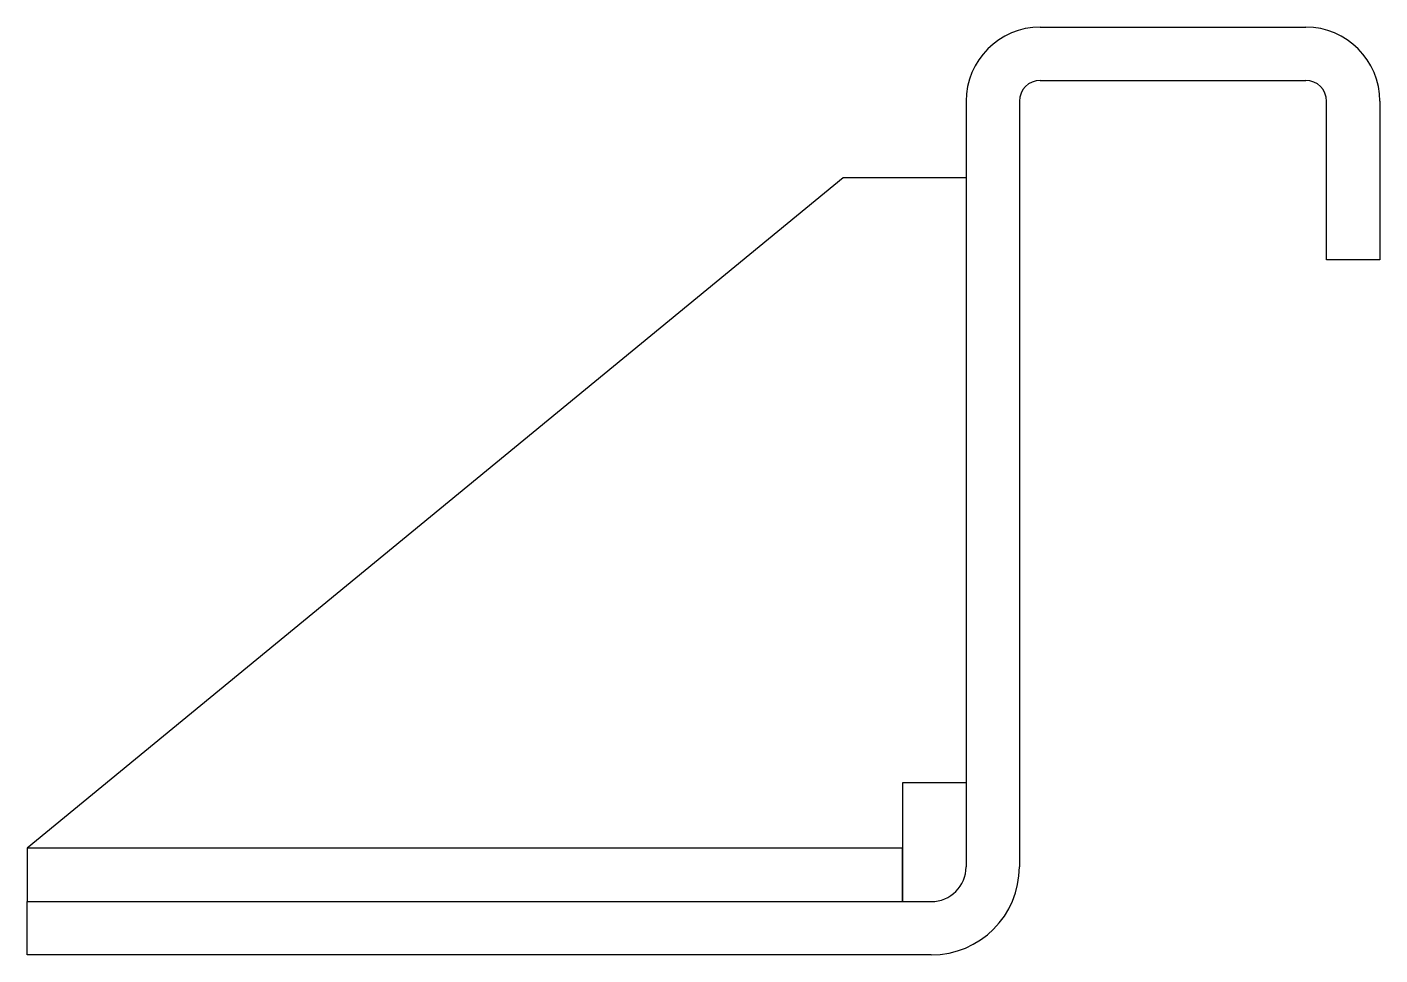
# Model space of a CAD drawing. Extents: x 12.08 to 15, y 31 to 33.
import ezdxf

# ---------------------------------------------------------------- set-up
doc = ezdxf.new("R2010")
doc.units = 0
doc.header["$LTSCALE"] = 3.18115
doc.header["$MEASUREMENT"] = 0
doc.layers.add('LAYER1', color=7, linetype='Continuous')

msp = doc.modelspace()

# ---------------------------------------------------------------- linework, layer by layer
at = {"layer": 'LAYER1', "color": 7, "linetype": 'Continuous', "lineweight": 25}
for p, q in [((14.2675, 33), (14.84, 33)), ((14.2675, 32.885), (14.84, 32.885)), ((14.1075, 32.84), (14.1075, 31.19)), ((14.2225, 32.84), (14.2225, 31.19)), ((14.885, 32.498), (14.885, 32.84)), ((15, 32.84), (15, 32.498)), ((13.8425, 32.675), (12.0825, 31.23)), ((14.1075, 32.675), (13.8425, 32.675)), ((15, 32.498), (14.885, 32.498)), ((13.9705, 31.3709), (13.9705, 31.115)), ((14.1075, 31.3709), (13.9705, 31.3709)), ((12.0825, 31.23), (12.0825, 31.115)), ((13.9705, 31.23), (12.0825, 31.23)), ((13.9705, 31.115), (13.9705, 31.23)), ((12.0825, 31.115), (14.0325, 31.115)), ((12.0825, 31.115), (13.9705, 31.115)), ((12.0825, 31), (12.0825, 31.115)), ((14.0325, 31), (12.0825, 31))]:
    msp.add_line(p, q, dxfattribs=at)
for centre, radius, start, end in [((14.2675, 32.84), 0.16, 90, 180), ((14.84, 32.84), 0.16, 0, 90), ((14.2675, 32.84), 0.045, 90, 180), ((14.84, 32.84), 0.045, 0, 90), ((14.0325, 31.19), 0.075, -90, 0), ((14.0325, 31.19), 0.19, -90, 0)]:
    msp.add_arc(centre, radius, start, end, dxfattribs=at)

doc.saveas('drawing.dxf')
